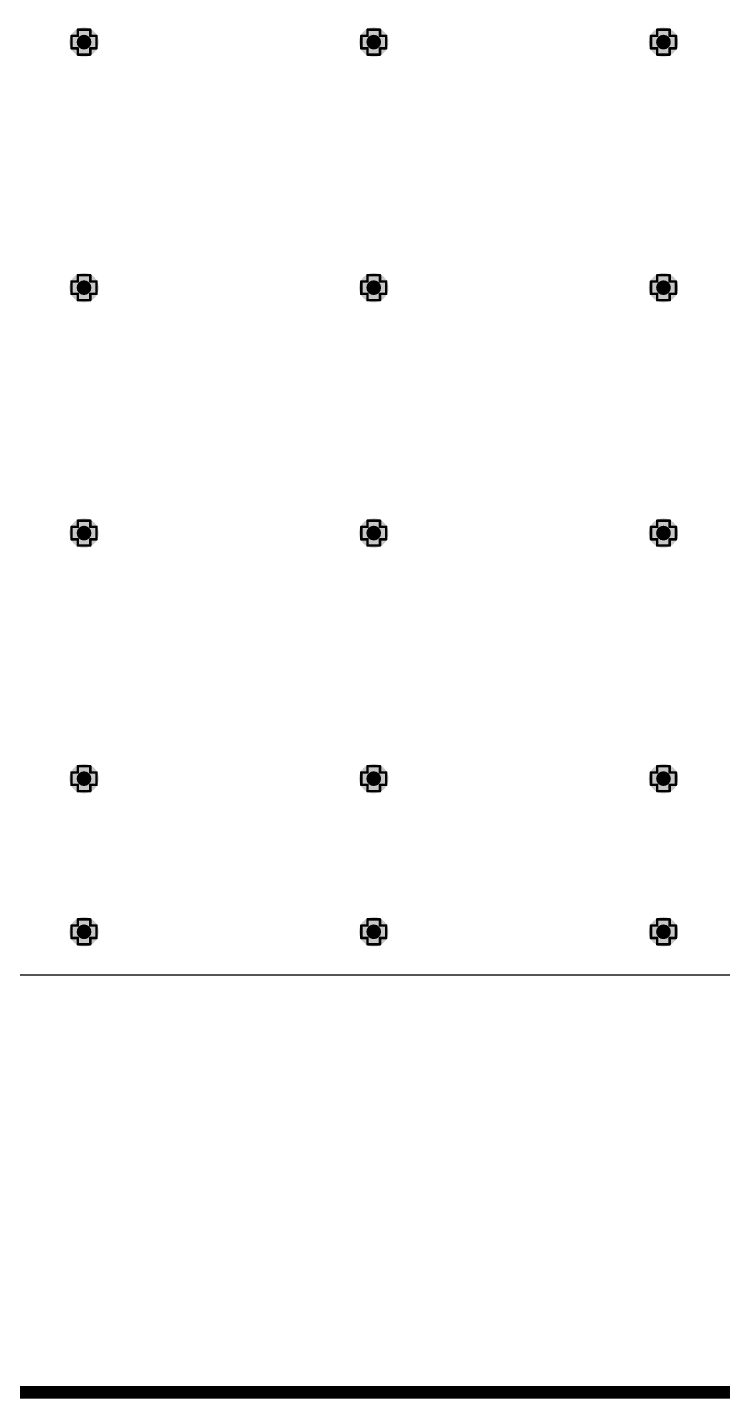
# Model space of a CAD drawing. Header units: inches. Extents: x -0.1 to 10.2, y 0 to 6.5.
# Drawn here: x 2.549 to 3.107, y -0.005 to 1.094 of the extents above; entities that cross this region are included whole.
import ezdxf

# ---------------------------------------------------------------- set-up
doc = ezdxf.new("R2010")
doc.units = ezdxf.units.IN
doc.header["$MEASUREMENT"] = 0
for name, color, linetype in [('Board Outline', 216, 'Continuous'), ('Bottom Layer', 5, 'Continuous'), ('Drill Drawing', 1, 'Continuous'), ('Top Layer', 1, 'Continuous'), ('Via Holes', 16, 'Continuous')]:
    doc.layers.add(name, color=color, linetype=linetype)

msp = doc.modelspace()

# ---------------------------------------------------------------- hatches: boundary and pattern name
at = {"layer": 'Bottom Layer'}
h = msp.add_hatch(color=5, dxfattribs=at)
edge = h.paths.add_edge_path()
edge.add_arc((2.5945, 1.0827), 0.0118, 0, 360)
h = msp.add_hatch(color=5, dxfattribs=at)
edge = h.paths.add_edge_path()
edge.add_arc((2.8268, 1.0827), 0.0118, 0, 360)
h = msp.add_hatch(color=5, dxfattribs=at)
edge = h.paths.add_edge_path()
edge.add_arc((3.0591, 1.0827), 0.0118, 0, 360)
h = msp.add_hatch(color=5, dxfattribs=at)
edge = h.paths.add_edge_path()
edge.add_arc((2.5945, 0.8858), 0.0118, 0, 360)
h = msp.add_hatch(color=5, dxfattribs=at)
edge = h.paths.add_edge_path()
edge.add_arc((2.8268, 0.8858), 0.0118, 0, 360)
h = msp.add_hatch(color=5, dxfattribs=at)
edge = h.paths.add_edge_path()
edge.add_arc((3.0591, 0.8858), 0.0118, 0, 360)
h = msp.add_hatch(color=5, dxfattribs=at)
edge = h.paths.add_edge_path()
edge.add_arc((2.5945, 0.689), 0.0118, 0, 360)
h = msp.add_hatch(color=5, dxfattribs=at)
edge = h.paths.add_edge_path()
edge.add_arc((2.8268, 0.689), 0.0118, 0, 360)
h = msp.add_hatch(color=5, dxfattribs=at)
edge = h.paths.add_edge_path()
edge.add_arc((3.0591, 0.689), 0.0118, 0, 360)
h = msp.add_hatch(color=5, dxfattribs=at)
edge = h.paths.add_edge_path()
edge.add_arc((2.5945, 0.4921), 0.0118, 0, 360)
h = msp.add_hatch(color=5, dxfattribs=at)
edge = h.paths.add_edge_path()
edge.add_arc((2.8268, 0.4921), 0.0118, 0, 360)
h = msp.add_hatch(color=5, dxfattribs=at)
edge = h.paths.add_edge_path()
edge.add_arc((3.0591, 0.4921), 0.0118, 0, 360)
h = msp.add_hatch(color=5, dxfattribs=at)
edge = h.paths.add_edge_path()
edge.add_arc((2.5945, 0.3693), 0.0118, 0, 360)
h = msp.add_hatch(color=5, dxfattribs=at)
edge = h.paths.add_edge_path()
edge.add_arc((2.8268, 0.3693), 0.0118, 0, 360)
h = msp.add_hatch(color=5, dxfattribs=at)
edge = h.paths.add_edge_path()
edge.add_arc((3.0591, 0.3693), 0.0118, 0, 360)
at = {"layer": 'Top Layer'}
h = msp.add_hatch(color=1, dxfattribs=at)
edge = h.paths.add_edge_path()
edge.add_arc((2.5945, 1.0827), 0.0118, 0, 360)
h = msp.add_hatch(color=1, dxfattribs=at)
edge = h.paths.add_edge_path()
edge.add_arc((2.8268, 1.0827), 0.0118, 0, 360)
h = msp.add_hatch(color=1, dxfattribs=at)
edge = h.paths.add_edge_path()
edge.add_arc((3.0591, 1.0827), 0.0118, 0, 360)
h = msp.add_hatch(color=1, dxfattribs=at)
edge = h.paths.add_edge_path()
edge.add_arc((2.5945, 0.8858), 0.0118, 0, 360)
h = msp.add_hatch(color=1, dxfattribs=at)
edge = h.paths.add_edge_path()
edge.add_arc((2.8268, 0.8858), 0.0118, 0, 360)
h = msp.add_hatch(color=1, dxfattribs=at)
edge = h.paths.add_edge_path()
edge.add_arc((3.0591, 0.8858), 0.0118, 0, 360)
h = msp.add_hatch(color=1, dxfattribs=at)
edge = h.paths.add_edge_path()
edge.add_arc((2.5945, 0.689), 0.0118, 0, 360)
h = msp.add_hatch(color=1, dxfattribs=at)
edge = h.paths.add_edge_path()
edge.add_arc((2.8268, 0.689), 0.0118, 0, 360)
h = msp.add_hatch(color=1, dxfattribs=at)
edge = h.paths.add_edge_path()
edge.add_arc((3.0591, 0.689), 0.0118, 0, 360)
h = msp.add_hatch(color=1, dxfattribs=at)
edge = h.paths.add_edge_path()
edge.add_arc((2.5945, 0.4921), 0.0118, 0, 360)
h = msp.add_hatch(color=1, dxfattribs=at)
edge = h.paths.add_edge_path()
edge.add_arc((2.8268, 0.4921), 0.0118, 0, 360)
h = msp.add_hatch(color=1, dxfattribs=at)
edge = h.paths.add_edge_path()
edge.add_arc((3.0591, 0.4921), 0.0118, 0, 360)
h = msp.add_hatch(color=1, dxfattribs=at)
edge = h.paths.add_edge_path()
edge.add_arc((2.5945, 0.3693), 0.0118, 0, 360)
h = msp.add_hatch(color=1, dxfattribs=at)
edge = h.paths.add_edge_path()
edge.add_arc((2.8268, 0.3693), 0.0118, 0, 360)
h = msp.add_hatch(color=1, dxfattribs=at)
edge = h.paths.add_edge_path()
edge.add_arc((3.0591, 0.3693), 0.0118, 0, 360)
at = {"layer": 'Via Holes'}
h = msp.add_hatch(color=7, dxfattribs=at)
edge = h.paths.add_edge_path()
edge.add_arc((2.5945, 1.0827), 0.00591, 0, 360)
h = msp.add_hatch(color=7, dxfattribs=at)
edge = h.paths.add_edge_path()
edge.add_arc((2.8268, 1.0827), 0.00591, 0, 360)
h = msp.add_hatch(color=7, dxfattribs=at)
edge = h.paths.add_edge_path()
edge.add_arc((3.0591, 1.0827), 0.00591, 0, 360)
h = msp.add_hatch(color=7, dxfattribs=at)
edge = h.paths.add_edge_path()
edge.add_arc((2.5945, 0.8858), 0.00591, 0, 360)
h = msp.add_hatch(color=7, dxfattribs=at)
edge = h.paths.add_edge_path()
edge.add_arc((2.8268, 0.8858), 0.00591, 0, 360)
h = msp.add_hatch(color=7, dxfattribs=at)
edge = h.paths.add_edge_path()
edge.add_arc((3.0591, 0.8858), 0.00591, 0, 360)
h = msp.add_hatch(color=7, dxfattribs=at)
edge = h.paths.add_edge_path()
edge.add_arc((2.5945, 0.689), 0.00591, 0, 360)
h = msp.add_hatch(color=7, dxfattribs=at)
edge = h.paths.add_edge_path()
edge.add_arc((2.8268, 0.689), 0.00591, 0, 360)
h = msp.add_hatch(color=7, dxfattribs=at)
edge = h.paths.add_edge_path()
edge.add_arc((3.0591, 0.689), 0.00591, 0, 360)
h = msp.add_hatch(color=7, dxfattribs=at)
edge = h.paths.add_edge_path()
edge.add_arc((2.5945, 0.4921), 0.00591, 0, 360)
h = msp.add_hatch(color=7, dxfattribs=at)
edge = h.paths.add_edge_path()
edge.add_arc((2.8268, 0.4921), 0.00591, 0, 360)
h = msp.add_hatch(color=7, dxfattribs=at)
edge = h.paths.add_edge_path()
edge.add_arc((3.0591, 0.4921), 0.00591, 0, 360)
h = msp.add_hatch(color=7, dxfattribs=at)
edge = h.paths.add_edge_path()
edge.add_arc((2.5945, 0.3693), 0.00591, 0, 360)
h = msp.add_hatch(color=7, dxfattribs=at)
edge = h.paths.add_edge_path()
edge.add_arc((2.8268, 0.3693), 0.00591, 0, 360)
h = msp.add_hatch(color=7, dxfattribs=at)
edge = h.paths.add_edge_path()
edge.add_arc((3.0591, 0.3693), 0.00591, 0, 360)

# ---------------------------------------------------------------- linework, layer by layer
at = {"layer": 'Board Outline', "const_width": 0.01}
msp.add_lwpolyline([(0, 0), (4.7244, 0)], dxfattribs=at)
at = {"layer": 'Bottom Layer'}
msp.add_line((4.7091, 0.3346), (0.0153, 0.3346), dxfattribs=at)
at = {"layer": 'Drill Drawing', "const_width": 0.002}
for points in [[(2.5845, 1.0777), (2.5845, 1.0877)], [(2.5845, 1.0877), (2.5895, 1.0877)], [(2.5895, 1.0877), (2.5895, 1.0927)], [(2.5895, 1.0927), (2.5995, 1.0927)], [(2.5995, 1.0877), (2.5995, 1.0927)], [(2.5995, 1.0877), (2.6045, 1.0877)], [(2.6045, 1.0777), (2.6045, 1.0877)], [(2.8168, 1.0777), (2.8168, 1.0877)], [(2.8168, 1.0877), (2.8218, 1.0877)], [(2.8218, 1.0877), (2.8218, 1.0927)], [(2.8218, 1.0927), (2.8318, 1.0927)], [(2.8318, 1.0877), (2.8318, 1.0927)], [(2.8318, 1.0877), (2.8368, 1.0877)], [(2.8368, 1.0777), (2.8368, 1.0877)], [(3.0491, 1.0777), (3.0491, 1.0877)], [(3.0491, 1.0877), (3.0541, 1.0877)], [(3.0541, 1.0877), (3.0541, 1.0927)], [(3.0541, 1.0927), (3.0641, 1.0927)], [(3.0641, 1.0877), (3.0641, 1.0927)], [(3.0641, 1.0877), (3.0691, 1.0877)], [(3.0691, 1.0777), (3.0691, 1.0877)], [(2.5845, 1.0777), (2.5895, 1.0777)], [(2.5895, 1.0727), (2.5895, 1.0777)], [(2.5995, 1.0777), (2.6045, 1.0777)], [(2.5995, 1.0727), (2.5995, 1.0777)], [(2.8168, 1.0777), (2.8218, 1.0777)], [(2.8218, 1.0727), (2.8218, 1.0777)], [(2.8318, 1.0777), (2.8368, 1.0777)], [(2.8318, 1.0727), (2.8318, 1.0777)], [(3.0491, 1.0777), (3.0541, 1.0777)], [(3.0541, 1.0727), (3.0541, 1.0777)], [(3.0641, 1.0777), (3.0691, 1.0777)], [(3.0641, 1.0727), (3.0641, 1.0777)], [(2.5895, 1.0727), (2.5995, 1.0727)], [(2.8218, 1.0727), (2.8318, 1.0727)], [(3.0541, 1.0727), (3.0641, 1.0727)], [(2.5845, 0.8808), (2.5845, 0.8908)], [(2.5845, 0.8908), (2.5895, 0.8908)], [(2.5895, 0.8908), (2.5895, 0.8958)], [(2.5895, 0.8958), (2.5995, 0.8958)], [(2.5995, 0.8908), (2.5995, 0.8958)], [(2.5995, 0.8908), (2.6045, 0.8908)], [(2.6045, 0.8808), (2.6045, 0.8908)], [(2.8168, 0.8808), (2.8168, 0.8908)], [(2.8168, 0.8908), (2.8218, 0.8908)], [(2.8218, 0.8908), (2.8218, 0.8958)], [(2.8218, 0.8958), (2.8318, 0.8958)], [(2.8318, 0.8908), (2.8318, 0.8958)], [(2.8318, 0.8908), (2.8368, 0.8908)], [(2.8368, 0.8808), (2.8368, 0.8908)], [(3.0491, 0.8808), (3.0491, 0.8908)], [(3.0491, 0.8908), (3.0541, 0.8908)], [(3.0541, 0.8908), (3.0541, 0.8958)], [(3.0541, 0.8958), (3.0641, 0.8958)], [(3.0641, 0.8908), (3.0641, 0.8958)], [(3.0641, 0.8908), (3.0691, 0.8908)], [(3.0691, 0.8808), (3.0691, 0.8908)], [(2.5845, 0.8808), (2.5895, 0.8808)], [(2.5895, 0.8758), (2.5895, 0.8808)], [(2.5995, 0.8808), (2.6045, 0.8808)], [(2.5995, 0.8758), (2.5995, 0.8808)], [(2.8168, 0.8808), (2.8218, 0.8808)], [(2.8218, 0.8758), (2.8218, 0.8808)], [(2.8318, 0.8808), (2.8368, 0.8808)], [(2.8318, 0.8758), (2.8318, 0.8808)], [(3.0491, 0.8808), (3.0541, 0.8808)], [(3.0541, 0.8758), (3.0541, 0.8808)], [(3.0641, 0.8808), (3.0691, 0.8808)], [(3.0641, 0.8758), (3.0641, 0.8808)], [(2.5895, 0.8758), (2.5995, 0.8758)], [(2.8218, 0.8758), (2.8318, 0.8758)], [(3.0541, 0.8758), (3.0641, 0.8758)], [(2.5845, 0.684), (2.5845, 0.694)], [(2.5845, 0.694), (2.5895, 0.694)], [(2.5895, 0.694), (2.5895, 0.699)], [(2.5895, 0.699), (2.5995, 0.699)], [(2.5995, 0.694), (2.5995, 0.699)], [(2.5995, 0.694), (2.6045, 0.694)], [(2.6045, 0.684), (2.6045, 0.694)], [(2.8168, 0.684), (2.8168, 0.694)], [(2.8168, 0.694), (2.8218, 0.694)], [(2.8218, 0.694), (2.8218, 0.699)], [(2.8218, 0.699), (2.8318, 0.699)], [(2.8318, 0.694), (2.8318, 0.699)], [(2.8318, 0.694), (2.8368, 0.694)], [(2.8368, 0.684), (2.8368, 0.694)], [(3.0491, 0.684), (3.0491, 0.694)], [(3.0491, 0.694), (3.0541, 0.694)], [(3.0541, 0.694), (3.0541, 0.699)], [(3.0541, 0.699), (3.0641, 0.699)], [(3.0641, 0.694), (3.0641, 0.699)], [(3.0641, 0.694), (3.0691, 0.694)], [(3.0691, 0.684), (3.0691, 0.694)], [(2.5845, 0.684), (2.5895, 0.684)], [(2.5895, 0.679), (2.5895, 0.684)], [(2.5995, 0.684), (2.6045, 0.684)], [(2.5995, 0.679), (2.5995, 0.684)], [(2.8168, 0.684), (2.8218, 0.684)], [(2.8218, 0.679), (2.8218, 0.684)], [(2.8318, 0.684), (2.8368, 0.684)], [(2.8318, 0.679), (2.8318, 0.684)], [(3.0491, 0.684), (3.0541, 0.684)], [(3.0541, 0.679), (3.0541, 0.684)], [(3.0641, 0.684), (3.0691, 0.684)], [(3.0641, 0.679), (3.0641, 0.684)], [(2.5895, 0.679), (2.5995, 0.679)], [(2.8218, 0.679), (2.8318, 0.679)], [(3.0541, 0.679), (3.0641, 0.679)], [(2.5845, 0.4871), (2.5845, 0.4971)], [(2.5845, 0.4971), (2.5895, 0.4971)], [(2.5895, 0.4971), (2.5895, 0.5021)], [(2.5895, 0.5021), (2.5995, 0.5021)], [(2.5995, 0.4971), (2.5995, 0.5021)], [(2.5995, 0.4971), (2.6045, 0.4971)], [(2.6045, 0.4871), (2.6045, 0.4971)], [(2.8168, 0.4871), (2.8168, 0.4971)], [(2.8168, 0.4971), (2.8218, 0.4971)], [(2.8218, 0.4971), (2.8218, 0.5021)], [(2.8218, 0.5021), (2.8318, 0.5021)], [(2.8318, 0.4971), (2.8318, 0.5021)], [(2.8318, 0.4971), (2.8368, 0.4971)], [(2.8368, 0.4871), (2.8368, 0.4971)], [(3.0491, 0.4871), (3.0491, 0.4971)], [(3.0491, 0.4971), (3.0541, 0.4971)], [(3.0541, 0.4971), (3.0541, 0.5021)], [(3.0541, 0.5021), (3.0641, 0.5021)], [(3.0641, 0.4971), (3.0641, 0.5021)], [(3.0641, 0.4971), (3.0691, 0.4971)], [(3.0691, 0.4871), (3.0691, 0.4971)], [(2.5845, 0.4871), (2.5895, 0.4871)], [(2.5895, 0.4821), (2.5895, 0.4871)], [(2.5995, 0.4871), (2.6045, 0.4871)], [(2.5995, 0.4821), (2.5995, 0.4871)], [(2.8168, 0.4871), (2.8218, 0.4871)], [(2.8218, 0.4821), (2.8218, 0.4871)], [(2.8318, 0.4871), (2.8368, 0.4871)], [(2.8318, 0.4821), (2.8318, 0.4871)], [(3.0491, 0.4871), (3.0541, 0.4871)], [(3.0541, 0.4821), (3.0541, 0.4871)], [(3.0641, 0.4871), (3.0691, 0.4871)], [(3.0641, 0.4821), (3.0641, 0.4871)], [(2.5895, 0.4821), (2.5995, 0.4821)], [(2.8218, 0.4821), (2.8318, 0.4821)], [(3.0541, 0.4821), (3.0641, 0.4821)], [(2.5845, 0.3643), (2.5845, 0.3743)], [(2.5845, 0.3743), (2.5895, 0.3743)], [(2.5895, 0.3743), (2.5895, 0.3793)], [(2.5895, 0.3793), (2.5995, 0.3793)], [(2.5995, 0.3743), (2.5995, 0.3793)], [(2.5995, 0.3743), (2.6045, 0.3743)], [(2.6045, 0.3643), (2.6045, 0.3743)], [(2.8168, 0.3643), (2.8168, 0.3743)], [(2.8168, 0.3743), (2.8218, 0.3743)], [(2.8218, 0.3743), (2.8218, 0.3793)], [(2.8218, 0.3793), (2.8318, 0.3793)], [(2.8318, 0.3743), (2.8318, 0.3793)], [(2.8318, 0.3743), (2.8368, 0.3743)], [(2.8368, 0.3643), (2.8368, 0.3743)], [(3.0491, 0.3643), (3.0491, 0.3743)], [(3.0491, 0.3743), (3.0541, 0.3743)], [(3.0541, 0.3743), (3.0541, 0.3793)], [(3.0541, 0.3793), (3.0641, 0.3793)], [(3.0641, 0.3743), (3.0641, 0.3793)], [(3.0641, 0.3743), (3.0691, 0.3743)], [(3.0691, 0.3643), (3.0691, 0.3743)], [(2.5845, 0.3643), (2.5895, 0.3643)], [(2.5895, 0.3593), (2.5895, 0.3643)], [(2.5995, 0.3643), (2.6045, 0.3643)], [(2.5995, 0.3593), (2.5995, 0.3643)], [(2.8168, 0.3643), (2.8218, 0.3643)], [(2.8218, 0.3593), (2.8218, 0.3643)], [(2.8318, 0.3643), (2.8368, 0.3643)], [(2.8318, 0.3593), (2.8318, 0.3643)], [(3.0491, 0.3643), (3.0541, 0.3643)], [(3.0541, 0.3593), (3.0541, 0.3643)], [(3.0641, 0.3643), (3.0691, 0.3643)], [(3.0641, 0.3593), (3.0641, 0.3643)], [(2.5895, 0.3593), (2.5995, 0.3593)], [(2.8218, 0.3593), (2.8318, 0.3593)], [(3.0541, 0.3593), (3.0641, 0.3593)]]:
    msp.add_lwpolyline(points, dxfattribs=at)
at = {"layer": 'Drill Drawing', "const_width": 0.001}
for points in [[(2.584, 1.0877, 1), (2.585, 1.0877, 1)], [(2.584, 1.0877, 1), (2.585, 1.0877, 1)], [(2.589, 1.0927, 1), (2.59, 1.0927, 1)], [(2.589, 1.0927, 1), (2.59, 1.0927, 1)], [(2.589, 1.0877, 1), (2.59, 1.0877, 1)], [(2.589, 1.0877, 1), (2.59, 1.0877, 1)], [(2.599, 1.0927, 1), (2.6, 1.0927, 1)], [(2.599, 1.0927, 1), (2.6, 1.0927, 1)], [(2.599, 1.0877, 1), (2.6, 1.0877, 1)], [(2.599, 1.0877, 1), (2.6, 1.0877, 1)], [(2.604, 1.0877, 1), (2.605, 1.0877, 1)], [(2.604, 1.0877, 1), (2.605, 1.0877, 1)], [(2.8163, 1.0877, 1), (2.8173, 1.0877, 1)], [(2.8163, 1.0877, 1), (2.8173, 1.0877, 1)], [(2.8213, 1.0927, 1), (2.8223, 1.0927, 1)], [(2.8213, 1.0927, 1), (2.8223, 1.0927, 1)], [(2.8213, 1.0877, 1), (2.8223, 1.0877, 1)], [(2.8213, 1.0877, 1), (2.8223, 1.0877, 1)], [(2.8313, 1.0927, 1), (2.8323, 1.0927, 1)], [(2.8313, 1.0927, 1), (2.8323, 1.0927, 1)], [(2.8313, 1.0877, 1), (2.8323, 1.0877, 1)], [(2.8313, 1.0877, 1), (2.8323, 1.0877, 1)], [(2.8363, 1.0877, 1), (2.8373, 1.0877, 1)], [(2.8363, 1.0877, 1), (2.8373, 1.0877, 1)], [(3.0486, 1.0877, 1), (3.0496, 1.0877, 1)], [(3.0486, 1.0877, 1), (3.0496, 1.0877, 1)], [(3.0536, 1.0927, 1), (3.0546, 1.0927, 1)], [(3.0536, 1.0927, 1), (3.0546, 1.0927, 1)], [(3.0536, 1.0877, 1), (3.0546, 1.0877, 1)], [(3.0536, 1.0877, 1), (3.0546, 1.0877, 1)], [(3.0636, 1.0927, 1), (3.0646, 1.0927, 1)], [(3.0636, 1.0927, 1), (3.0646, 1.0927, 1)], [(3.0636, 1.0877, 1), (3.0646, 1.0877, 1)], [(3.0636, 1.0877, 1), (3.0646, 1.0877, 1)], [(3.0686, 1.0877, 1), (3.0696, 1.0877, 1)], [(3.0686, 1.0877, 1), (3.0696, 1.0877, 1)], [(2.584, 1.0777, 1), (2.585, 1.0777, 1)], [(2.584, 1.0777, 1), (2.585, 1.0777, 1)], [(2.589, 1.0777, 1), (2.59, 1.0777, 1)], [(2.589, 1.0777, 1), (2.59, 1.0777, 1)], [(2.599, 1.0777, 1), (2.6, 1.0777, 1)], [(2.599, 1.0777, 1), (2.6, 1.0777, 1)], [(2.604, 1.0777, 1), (2.605, 1.0777, 1)], [(2.604, 1.0777, 1), (2.605, 1.0777, 1)], [(2.8163, 1.0777, 1), (2.8173, 1.0777, 1)], [(2.8163, 1.0777, 1), (2.8173, 1.0777, 1)], [(2.8213, 1.0777, 1), (2.8223, 1.0777, 1)], [(2.8213, 1.0777, 1), (2.8223, 1.0777, 1)], [(2.8313, 1.0777, 1), (2.8323, 1.0777, 1)], [(2.8313, 1.0777, 1), (2.8323, 1.0777, 1)], [(2.8363, 1.0777, 1), (2.8373, 1.0777, 1)], [(2.8363, 1.0777, 1), (2.8373, 1.0777, 1)], [(3.0486, 1.0777, 1), (3.0496, 1.0777, 1)], [(3.0486, 1.0777, 1), (3.0496, 1.0777, 1)], [(3.0536, 1.0777, 1), (3.0546, 1.0777, 1)], [(3.0536, 1.0777, 1), (3.0546, 1.0777, 1)], [(3.0636, 1.0777, 1), (3.0646, 1.0777, 1)], [(3.0636, 1.0777, 1), (3.0646, 1.0777, 1)], [(3.0686, 1.0777, 1), (3.0696, 1.0777, 1)], [(3.0686, 1.0777, 1), (3.0696, 1.0777, 1)], [(2.589, 1.0727, 1), (2.59, 1.0727, 1)], [(2.589, 1.0727, 1), (2.59, 1.0727, 1)], [(2.599, 1.0727, 1), (2.6, 1.0727, 1)], [(2.599, 1.0727, 1), (2.6, 1.0727, 1)], [(2.8213, 1.0727, 1), (2.8223, 1.0727, 1)], [(2.8213, 1.0727, 1), (2.8223, 1.0727, 1)], [(2.8313, 1.0727, 1), (2.8323, 1.0727, 1)], [(2.8313, 1.0727, 1), (2.8323, 1.0727, 1)], [(3.0536, 1.0727, 1), (3.0546, 1.0727, 1)], [(3.0536, 1.0727, 1), (3.0546, 1.0727, 1)], [(3.0636, 1.0727, 1), (3.0646, 1.0727, 1)], [(3.0636, 1.0727, 1), (3.0646, 1.0727, 1)], [(2.584, 0.8908, 1), (2.585, 0.8908, 1)], [(2.584, 0.8908, 1), (2.585, 0.8908, 1)], [(2.589, 0.8958, 1), (2.59, 0.8958, 1)], [(2.589, 0.8958, 1), (2.59, 0.8958, 1)], [(2.589, 0.8908, 1), (2.59, 0.8908, 1)], [(2.589, 0.8908, 1), (2.59, 0.8908, 1)], [(2.599, 0.8958, 1), (2.6, 0.8958, 1)], [(2.599, 0.8958, 1), (2.6, 0.8958, 1)], [(2.599, 0.8908, 1), (2.6, 0.8908, 1)], [(2.599, 0.8908, 1), (2.6, 0.8908, 1)], [(2.604, 0.8908, 1), (2.605, 0.8908, 1)], [(2.604, 0.8908, 1), (2.605, 0.8908, 1)], [(2.8163, 0.8908, 1), (2.8173, 0.8908, 1)], [(2.8163, 0.8908, 1), (2.8173, 0.8908, 1)], [(2.8213, 0.8958, 1), (2.8223, 0.8958, 1)], [(2.8213, 0.8958, 1), (2.8223, 0.8958, 1)], [(2.8213, 0.8908, 1), (2.8223, 0.8908, 1)], [(2.8213, 0.8908, 1), (2.8223, 0.8908, 1)], [(2.8313, 0.8958, 1), (2.8323, 0.8958, 1)], [(2.8313, 0.8958, 1), (2.8323, 0.8958, 1)], [(2.8313, 0.8908, 1), (2.8323, 0.8908, 1)], [(2.8313, 0.8908, 1), (2.8323, 0.8908, 1)], [(2.8363, 0.8908, 1), (2.8373, 0.8908, 1)], [(2.8363, 0.8908, 1), (2.8373, 0.8908, 1)], [(3.0486, 0.8908, 1), (3.0496, 0.8908, 1)], [(3.0486, 0.8908, 1), (3.0496, 0.8908, 1)], [(3.0536, 0.8958, 1), (3.0546, 0.8958, 1)], [(3.0536, 0.8958, 1), (3.0546, 0.8958, 1)], [(3.0536, 0.8908, 1), (3.0546, 0.8908, 1)], [(3.0536, 0.8908, 1), (3.0546, 0.8908, 1)], [(3.0636, 0.8958, 1), (3.0646, 0.8958, 1)], [(3.0636, 0.8958, 1), (3.0646, 0.8958, 1)], [(3.0636, 0.8908, 1), (3.0646, 0.8908, 1)], [(3.0636, 0.8908, 1), (3.0646, 0.8908, 1)], [(3.0686, 0.8908, 1), (3.0696, 0.8908, 1)], [(3.0686, 0.8908, 1), (3.0696, 0.8908, 1)], [(2.584, 0.8808, 1), (2.585, 0.8808, 1)], [(2.584, 0.8808, 1), (2.585, 0.8808, 1)], [(2.589, 0.8808, 1), (2.59, 0.8808, 1)], [(2.589, 0.8808, 1), (2.59, 0.8808, 1)], [(2.599, 0.8808, 1), (2.6, 0.8808, 1)], [(2.599, 0.8808, 1), (2.6, 0.8808, 1)], [(2.604, 0.8808, 1), (2.605, 0.8808, 1)], [(2.604, 0.8808, 1), (2.605, 0.8808, 1)], [(2.8163, 0.8808, 1), (2.8173, 0.8808, 1)], [(2.8163, 0.8808, 1), (2.8173, 0.8808, 1)], [(2.8213, 0.8808, 1), (2.8223, 0.8808, 1)], [(2.8213, 0.8808, 1), (2.8223, 0.8808, 1)], [(2.8313, 0.8808, 1), (2.8323, 0.8808, 1)], [(2.8313, 0.8808, 1), (2.8323, 0.8808, 1)], [(2.8363, 0.8808, 1), (2.8373, 0.8808, 1)], [(2.8363, 0.8808, 1), (2.8373, 0.8808, 1)], [(3.0486, 0.8808, 1), (3.0496, 0.8808, 1)], [(3.0486, 0.8808, 1), (3.0496, 0.8808, 1)], [(3.0536, 0.8808, 1), (3.0546, 0.8808, 1)], [(3.0536, 0.8808, 1), (3.0546, 0.8808, 1)], [(3.0636, 0.8808, 1), (3.0646, 0.8808, 1)], [(3.0636, 0.8808, 1), (3.0646, 0.8808, 1)], [(3.0686, 0.8808, 1), (3.0696, 0.8808, 1)], [(3.0686, 0.8808, 1), (3.0696, 0.8808, 1)], [(2.589, 0.8758, 1), (2.59, 0.8758, 1)], [(2.589, 0.8758, 1), (2.59, 0.8758, 1)], [(2.599, 0.8758, 1), (2.6, 0.8758, 1)], [(2.599, 0.8758, 1), (2.6, 0.8758, 1)], [(2.8213, 0.8758, 1), (2.8223, 0.8758, 1)], [(2.8213, 0.8758, 1), (2.8223, 0.8758, 1)], [(2.8313, 0.8758, 1), (2.8323, 0.8758, 1)], [(2.8313, 0.8758, 1), (2.8323, 0.8758, 1)], [(3.0536, 0.8758, 1), (3.0546, 0.8758, 1)], [(3.0536, 0.8758, 1), (3.0546, 0.8758, 1)], [(3.0636, 0.8758, 1), (3.0646, 0.8758, 1)], [(3.0636, 0.8758, 1), (3.0646, 0.8758, 1)], [(2.584, 0.694, 1), (2.585, 0.694, 1)], [(2.584, 0.694, 1), (2.585, 0.694, 1)], [(2.589, 0.699, 1), (2.59, 0.699, 1)], [(2.589, 0.699, 1), (2.59, 0.699, 1)], [(2.589, 0.694, 1), (2.59, 0.694, 1)], [(2.589, 0.694, 1), (2.59, 0.694, 1)], [(2.599, 0.699, 1), (2.6, 0.699, 1)], [(2.599, 0.699, 1), (2.6, 0.699, 1)], [(2.599, 0.694, 1), (2.6, 0.694, 1)], [(2.599, 0.694, 1), (2.6, 0.694, 1)], [(2.604, 0.694, 1), (2.605, 0.694, 1)], [(2.604, 0.694, 1), (2.605, 0.694, 1)], [(2.8163, 0.694, 1), (2.8173, 0.694, 1)], [(2.8163, 0.694, 1), (2.8173, 0.694, 1)], [(2.8213, 0.699, 1), (2.8223, 0.699, 1)], [(2.8213, 0.699, 1), (2.8223, 0.699, 1)], [(2.8213, 0.694, 1), (2.8223, 0.694, 1)], [(2.8213, 0.694, 1), (2.8223, 0.694, 1)], [(2.8313, 0.699, 1), (2.8323, 0.699, 1)], [(2.8313, 0.699, 1), (2.8323, 0.699, 1)], [(2.8313, 0.694, 1), (2.8323, 0.694, 1)], [(2.8313, 0.694, 1), (2.8323, 0.694, 1)], [(2.8363, 0.694, 1), (2.8373, 0.694, 1)], [(2.8363, 0.694, 1), (2.8373, 0.694, 1)], [(3.0486, 0.694, 1), (3.0496, 0.694, 1)], [(3.0486, 0.694, 1), (3.0496, 0.694, 1)], [(3.0536, 0.699, 1), (3.0546, 0.699, 1)], [(3.0536, 0.699, 1), (3.0546, 0.699, 1)], [(3.0536, 0.694, 1), (3.0546, 0.694, 1)], [(3.0536, 0.694, 1), (3.0546, 0.694, 1)], [(3.0636, 0.699, 1), (3.0646, 0.699, 1)], [(3.0636, 0.699, 1), (3.0646, 0.699, 1)], [(3.0636, 0.694, 1), (3.0646, 0.694, 1)], [(3.0636, 0.694, 1), (3.0646, 0.694, 1)], [(3.0686, 0.694, 1), (3.0696, 0.694, 1)], [(3.0686, 0.694, 1), (3.0696, 0.694, 1)], [(2.584, 0.684, 1), (2.585, 0.684, 1)], [(2.584, 0.684, 1), (2.585, 0.684, 1)], [(2.589, 0.684, 1), (2.59, 0.684, 1)], [(2.589, 0.684, 1), (2.59, 0.684, 1)], [(2.599, 0.684, 1), (2.6, 0.684, 1)], [(2.599, 0.684, 1), (2.6, 0.684, 1)], [(2.604, 0.684, 1), (2.605, 0.684, 1)], [(2.604, 0.684, 1), (2.605, 0.684, 1)], [(2.8163, 0.684, 1), (2.8173, 0.684, 1)], [(2.8163, 0.684, 1), (2.8173, 0.684, 1)], [(2.8213, 0.684, 1), (2.8223, 0.684, 1)], [(2.8213, 0.684, 1), (2.8223, 0.684, 1)], [(2.8313, 0.684, 1), (2.8323, 0.684, 1)], [(2.8313, 0.684, 1), (2.8323, 0.684, 1)], [(2.8363, 0.684, 1), (2.8373, 0.684, 1)], [(2.8363, 0.684, 1), (2.8373, 0.684, 1)], [(3.0486, 0.684, 1), (3.0496, 0.684, 1)], [(3.0486, 0.684, 1), (3.0496, 0.684, 1)], [(3.0536, 0.684, 1), (3.0546, 0.684, 1)], [(3.0536, 0.684, 1), (3.0546, 0.684, 1)], [(3.0636, 0.684, 1), (3.0646, 0.684, 1)], [(3.0636, 0.684, 1), (3.0646, 0.684, 1)], [(3.0686, 0.684, 1), (3.0696, 0.684, 1)], [(3.0686, 0.684, 1), (3.0696, 0.684, 1)], [(2.589, 0.679, 1), (2.59, 0.679, 1)], [(2.589, 0.679, 1), (2.59, 0.679, 1)], [(2.599, 0.679, 1), (2.6, 0.679, 1)], [(2.599, 0.679, 1), (2.6, 0.679, 1)], [(2.8213, 0.679, 1), (2.8223, 0.679, 1)], [(2.8213, 0.679, 1), (2.8223, 0.679, 1)], [(2.8313, 0.679, 1), (2.8323, 0.679, 1)], [(2.8313, 0.679, 1), (2.8323, 0.679, 1)], [(3.0536, 0.679, 1), (3.0546, 0.679, 1)], [(3.0536, 0.679, 1), (3.0546, 0.679, 1)], [(3.0636, 0.679, 1), (3.0646, 0.679, 1)], [(3.0636, 0.679, 1), (3.0646, 0.679, 1)], [(2.584, 0.4971, 1), (2.585, 0.4971, 1)], [(2.584, 0.4971, 1), (2.585, 0.4971, 1)], [(2.589, 0.5021, 1), (2.59, 0.5021, 1)], [(2.589, 0.5021, 1), (2.59, 0.5021, 1)], [(2.589, 0.4971, 1), (2.59, 0.4971, 1)], [(2.589, 0.4971, 1), (2.59, 0.4971, 1)], [(2.599, 0.5021, 1), (2.6, 0.5021, 1)], [(2.599, 0.5021, 1), (2.6, 0.5021, 1)], [(2.599, 0.4971, 1), (2.6, 0.4971, 1)], [(2.599, 0.4971, 1), (2.6, 0.4971, 1)], [(2.604, 0.4971, 1), (2.605, 0.4971, 1)], [(2.604, 0.4971, 1), (2.605, 0.4971, 1)], [(2.8163, 0.4971, 1), (2.8173, 0.4971, 1)], [(2.8163, 0.4971, 1), (2.8173, 0.4971, 1)], [(2.8213, 0.5021, 1), (2.8223, 0.5021, 1)], [(2.8213, 0.5021, 1), (2.8223, 0.5021, 1)], [(2.8213, 0.4971, 1), (2.8223, 0.4971, 1)], [(2.8213, 0.4971, 1), (2.8223, 0.4971, 1)], [(2.8313, 0.5021, 1), (2.8323, 0.5021, 1)], [(2.8313, 0.5021, 1), (2.8323, 0.5021, 1)], [(2.8313, 0.4971, 1), (2.8323, 0.4971, 1)], [(2.8313, 0.4971, 1), (2.8323, 0.4971, 1)], [(2.8363, 0.4971, 1), (2.8373, 0.4971, 1)], [(2.8363, 0.4971, 1), (2.8373, 0.4971, 1)], [(3.0486, 0.4971, 1), (3.0496, 0.4971, 1)], [(3.0486, 0.4971, 1), (3.0496, 0.4971, 1)], [(3.0536, 0.5021, 1), (3.0546, 0.5021, 1)], [(3.0536, 0.5021, 1), (3.0546, 0.5021, 1)], [(3.0536, 0.4971, 1), (3.0546, 0.4971, 1)], [(3.0536, 0.4971, 1), (3.0546, 0.4971, 1)], [(3.0636, 0.5021, 1), (3.0646, 0.5021, 1)], [(3.0636, 0.5021, 1), (3.0646, 0.5021, 1)], [(3.0636, 0.4971, 1), (3.0646, 0.4971, 1)], [(3.0636, 0.4971, 1), (3.0646, 0.4971, 1)], [(3.0686, 0.4971, 1), (3.0696, 0.4971, 1)], [(3.0686, 0.4971, 1), (3.0696, 0.4971, 1)], [(2.584, 0.4871, 1), (2.585, 0.4871, 1)], [(2.584, 0.4871, 1), (2.585, 0.4871, 1)], [(2.589, 0.4871, 1), (2.59, 0.4871, 1)], [(2.589, 0.4871, 1), (2.59, 0.4871, 1)], [(2.599, 0.4871, 1), (2.6, 0.4871, 1)], [(2.599, 0.4871, 1), (2.6, 0.4871, 1)], [(2.604, 0.4871, 1), (2.605, 0.4871, 1)], [(2.604, 0.4871, 1), (2.605, 0.4871, 1)], [(2.8163, 0.4871, 1), (2.8173, 0.4871, 1)], [(2.8163, 0.4871, 1), (2.8173, 0.4871, 1)], [(2.8213, 0.4871, 1), (2.8223, 0.4871, 1)], [(2.8213, 0.4871, 1), (2.8223, 0.4871, 1)], [(2.8313, 0.4871, 1), (2.8323, 0.4871, 1)], [(2.8313, 0.4871, 1), (2.8323, 0.4871, 1)], [(2.8363, 0.4871, 1), (2.8373, 0.4871, 1)], [(2.8363, 0.4871, 1), (2.8373, 0.4871, 1)], [(3.0486, 0.4871, 1), (3.0496, 0.4871, 1)], [(3.0486, 0.4871, 1), (3.0496, 0.4871, 1)], [(3.0536, 0.4871, 1), (3.0546, 0.4871, 1)], [(3.0536, 0.4871, 1), (3.0546, 0.4871, 1)], [(3.0636, 0.4871, 1), (3.0646, 0.4871, 1)], [(3.0636, 0.4871, 1), (3.0646, 0.4871, 1)], [(3.0686, 0.4871, 1), (3.0696, 0.4871, 1)], [(3.0686, 0.4871, 1), (3.0696, 0.4871, 1)], [(2.589, 0.4821, 1), (2.59, 0.4821, 1)], [(2.589, 0.4821, 1), (2.59, 0.4821, 1)], [(2.599, 0.4821, 1), (2.6, 0.4821, 1)], [(2.599, 0.4821, 1), (2.6, 0.4821, 1)], [(2.8213, 0.4821, 1), (2.8223, 0.4821, 1)], [(2.8213, 0.4821, 1), (2.8223, 0.4821, 1)], [(2.8313, 0.4821, 1), (2.8323, 0.4821, 1)], [(2.8313, 0.4821, 1), (2.8323, 0.4821, 1)], [(3.0536, 0.4821, 1), (3.0546, 0.4821, 1)], [(3.0536, 0.4821, 1), (3.0546, 0.4821, 1)], [(3.0636, 0.4821, 1), (3.0646, 0.4821, 1)], [(3.0636, 0.4821, 1), (3.0646, 0.4821, 1)], [(2.584, 0.3743, 1), (2.585, 0.3743, 1)], [(2.584, 0.3743, 1), (2.585, 0.3743, 1)], [(2.589, 0.3793, 1), (2.59, 0.3793, 1)], [(2.589, 0.3793, 1), (2.59, 0.3793, 1)], [(2.589, 0.3743, 1), (2.59, 0.3743, 1)], [(2.589, 0.3743, 1), (2.59, 0.3743, 1)], [(2.599, 0.3793, 1), (2.6, 0.3793, 1)], [(2.599, 0.3793, 1), (2.6, 0.3793, 1)], [(2.599, 0.3743, 1), (2.6, 0.3743, 1)], [(2.599, 0.3743, 1), (2.6, 0.3743, 1)], [(2.604, 0.3743, 1), (2.605, 0.3743, 1)], [(2.604, 0.3743, 1), (2.605, 0.3743, 1)], [(2.8163, 0.3743, 1), (2.8173, 0.3743, 1)], [(2.8163, 0.3743, 1), (2.8173, 0.3743, 1)], [(2.8213, 0.3793, 1), (2.8223, 0.3793, 1)], [(2.8213, 0.3793, 1), (2.8223, 0.3793, 1)], [(2.8213, 0.3743, 1), (2.8223, 0.3743, 1)], [(2.8213, 0.3743, 1), (2.8223, 0.3743, 1)], [(2.8313, 0.3793, 1), (2.8323, 0.3793, 1)], [(2.8313, 0.3793, 1), (2.8323, 0.3793, 1)], [(2.8313, 0.3743, 1), (2.8323, 0.3743, 1)], [(2.8313, 0.3743, 1), (2.8323, 0.3743, 1)], [(2.8363, 0.3743, 1), (2.8373, 0.3743, 1)], [(2.8363, 0.3743, 1), (2.8373, 0.3743, 1)], [(3.0486, 0.3743, 1), (3.0496, 0.3743, 1)], [(3.0486, 0.3743, 1), (3.0496, 0.3743, 1)], [(3.0536, 0.3793, 1), (3.0546, 0.3793, 1)], [(3.0536, 0.3793, 1), (3.0546, 0.3793, 1)], [(3.0536, 0.3743, 1), (3.0546, 0.3743, 1)], [(3.0536, 0.3743, 1), (3.0546, 0.3743, 1)], [(3.0636, 0.3793, 1), (3.0646, 0.3793, 1)], [(3.0636, 0.3793, 1), (3.0646, 0.3793, 1)], [(3.0636, 0.3743, 1), (3.0646, 0.3743, 1)], [(3.0636, 0.3743, 1), (3.0646, 0.3743, 1)], [(3.0686, 0.3743, 1), (3.0696, 0.3743, 1)], [(3.0686, 0.3743, 1), (3.0696, 0.3743, 1)], [(2.584, 0.3643, 1), (2.585, 0.3643, 1)], [(2.584, 0.3643, 1), (2.585, 0.3643, 1)], [(2.589, 0.3643, 1), (2.59, 0.3643, 1)], [(2.589, 0.3643, 1), (2.59, 0.3643, 1)], [(2.599, 0.3643, 1), (2.6, 0.3643, 1)], [(2.599, 0.3643, 1), (2.6, 0.3643, 1)], [(2.604, 0.3643, 1), (2.605, 0.3643, 1)], [(2.604, 0.3643, 1), (2.605, 0.3643, 1)], [(2.8163, 0.3643, 1), (2.8173, 0.3643, 1)], [(2.8163, 0.3643, 1), (2.8173, 0.3643, 1)], [(2.8213, 0.3643, 1), (2.8223, 0.3643, 1)], [(2.8213, 0.3643, 1), (2.8223, 0.3643, 1)], [(2.8313, 0.3643, 1), (2.8323, 0.3643, 1)], [(2.8313, 0.3643, 1), (2.8323, 0.3643, 1)], [(2.8363, 0.3643, 1), (2.8373, 0.3643, 1)], [(2.8363, 0.3643, 1), (2.8373, 0.3643, 1)], [(3.0486, 0.3643, 1), (3.0496, 0.3643, 1)], [(3.0486, 0.3643, 1), (3.0496, 0.3643, 1)], [(3.0536, 0.3643, 1), (3.0546, 0.3643, 1)], [(3.0536, 0.3643, 1), (3.0546, 0.3643, 1)], [(3.0636, 0.3643, 1), (3.0646, 0.3643, 1)], [(3.0636, 0.3643, 1), (3.0646, 0.3643, 1)], [(3.0686, 0.3643, 1), (3.0696, 0.3643, 1)], [(3.0686, 0.3643, 1), (3.0696, 0.3643, 1)], [(2.589, 0.3593, 1), (2.59, 0.3593, 1)], [(2.589, 0.3593, 1), (2.59, 0.3593, 1)], [(2.599, 0.3593, 1), (2.6, 0.3593, 1)], [(2.599, 0.3593, 1), (2.6, 0.3593, 1)], [(2.8213, 0.3593, 1), (2.8223, 0.3593, 1)], [(2.8213, 0.3593, 1), (2.8223, 0.3593, 1)], [(2.8313, 0.3593, 1), (2.8323, 0.3593, 1)], [(2.8313, 0.3593, 1), (2.8323, 0.3593, 1)], [(3.0536, 0.3593, 1), (3.0546, 0.3593, 1)], [(3.0536, 0.3593, 1), (3.0546, 0.3593, 1)], [(3.0636, 0.3593, 1), (3.0646, 0.3593, 1)], [(3.0636, 0.3593, 1), (3.0646, 0.3593, 1)]]:
    msp.add_lwpolyline(points, format="xyb", close=True, dxfattribs=at)
at = {"layer": 'Top Layer'}
msp.add_line((4.7091, 0.3346), (0.0153, 0.3346), dxfattribs=at)

doc.saveas('drawing.dxf')
